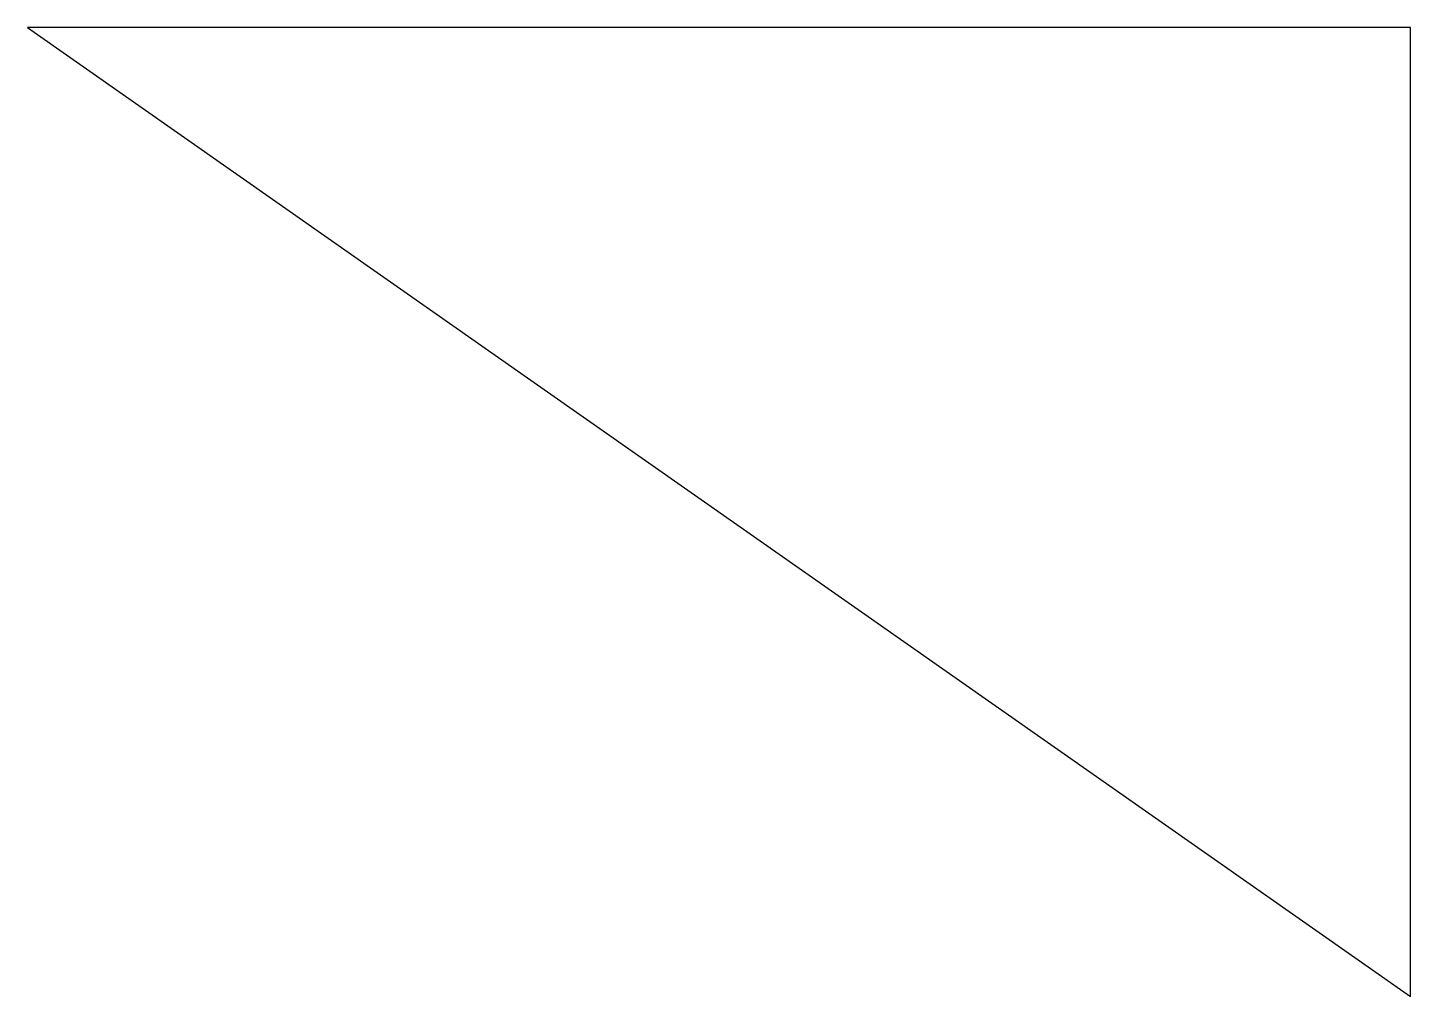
# Model space of a CAD drawing. Header units: millimetres. Extents: x 0 to 114, y 0 to 80.
import ezdxf

# ---------------------------------------------------------------- set-up
doc = ezdxf.new("R2010")
doc.units = ezdxf.units.MM
doc.layers.add('CUT_OUTER', color=7, linetype='Continuous')

msp = doc.modelspace()

# ---------------------------------------------------------------- linework, layer by layer
at = {"layer": 'CUT_OUTER'}
msp.add_lwpolyline([(114.2, 0), (114.2, 80), (0, 80)], close=True, dxfattribs=at)

doc.saveas('drawing.dxf')
